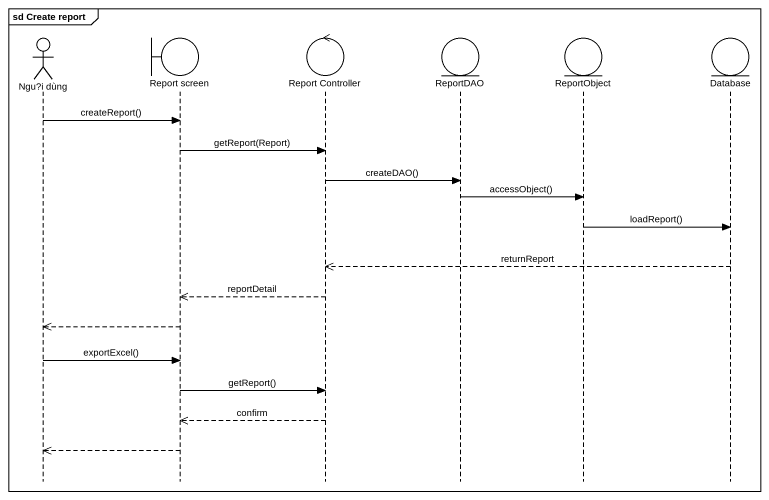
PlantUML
@startuml
mainframe sd Create report
hide footbox
actor "Ngu?i dùng" as Ngu_i_dùng
boundary "Report screen" as Report_screen
control "Report Controller" as Report_Controller
entity ReportDAO
entity ReportObject
entity "Database" as Database_

Ngu_i_dùng -> Report_screen : createReport()
Report_screen -> Report_Controller : getReport(Report)
Report_Controller -> ReportDAO : createDAO()
ReportDAO -> ReportObject : accessObject()
ReportObject -> Database_ : loadReport()
Database_ -->> Report_Controller : returnReport
Report_Controller -->> Report_screen : reportDetail
Report_screen -->> Ngu_i_dùng
Ngu_i_dùng -> Report_screen : exportExcel()
Report_screen -> Report_Controller : getReport()
Report_Controller -->> Report_screen : confirm
Report_screen -->> Ngu_i_dùng
@enduml
